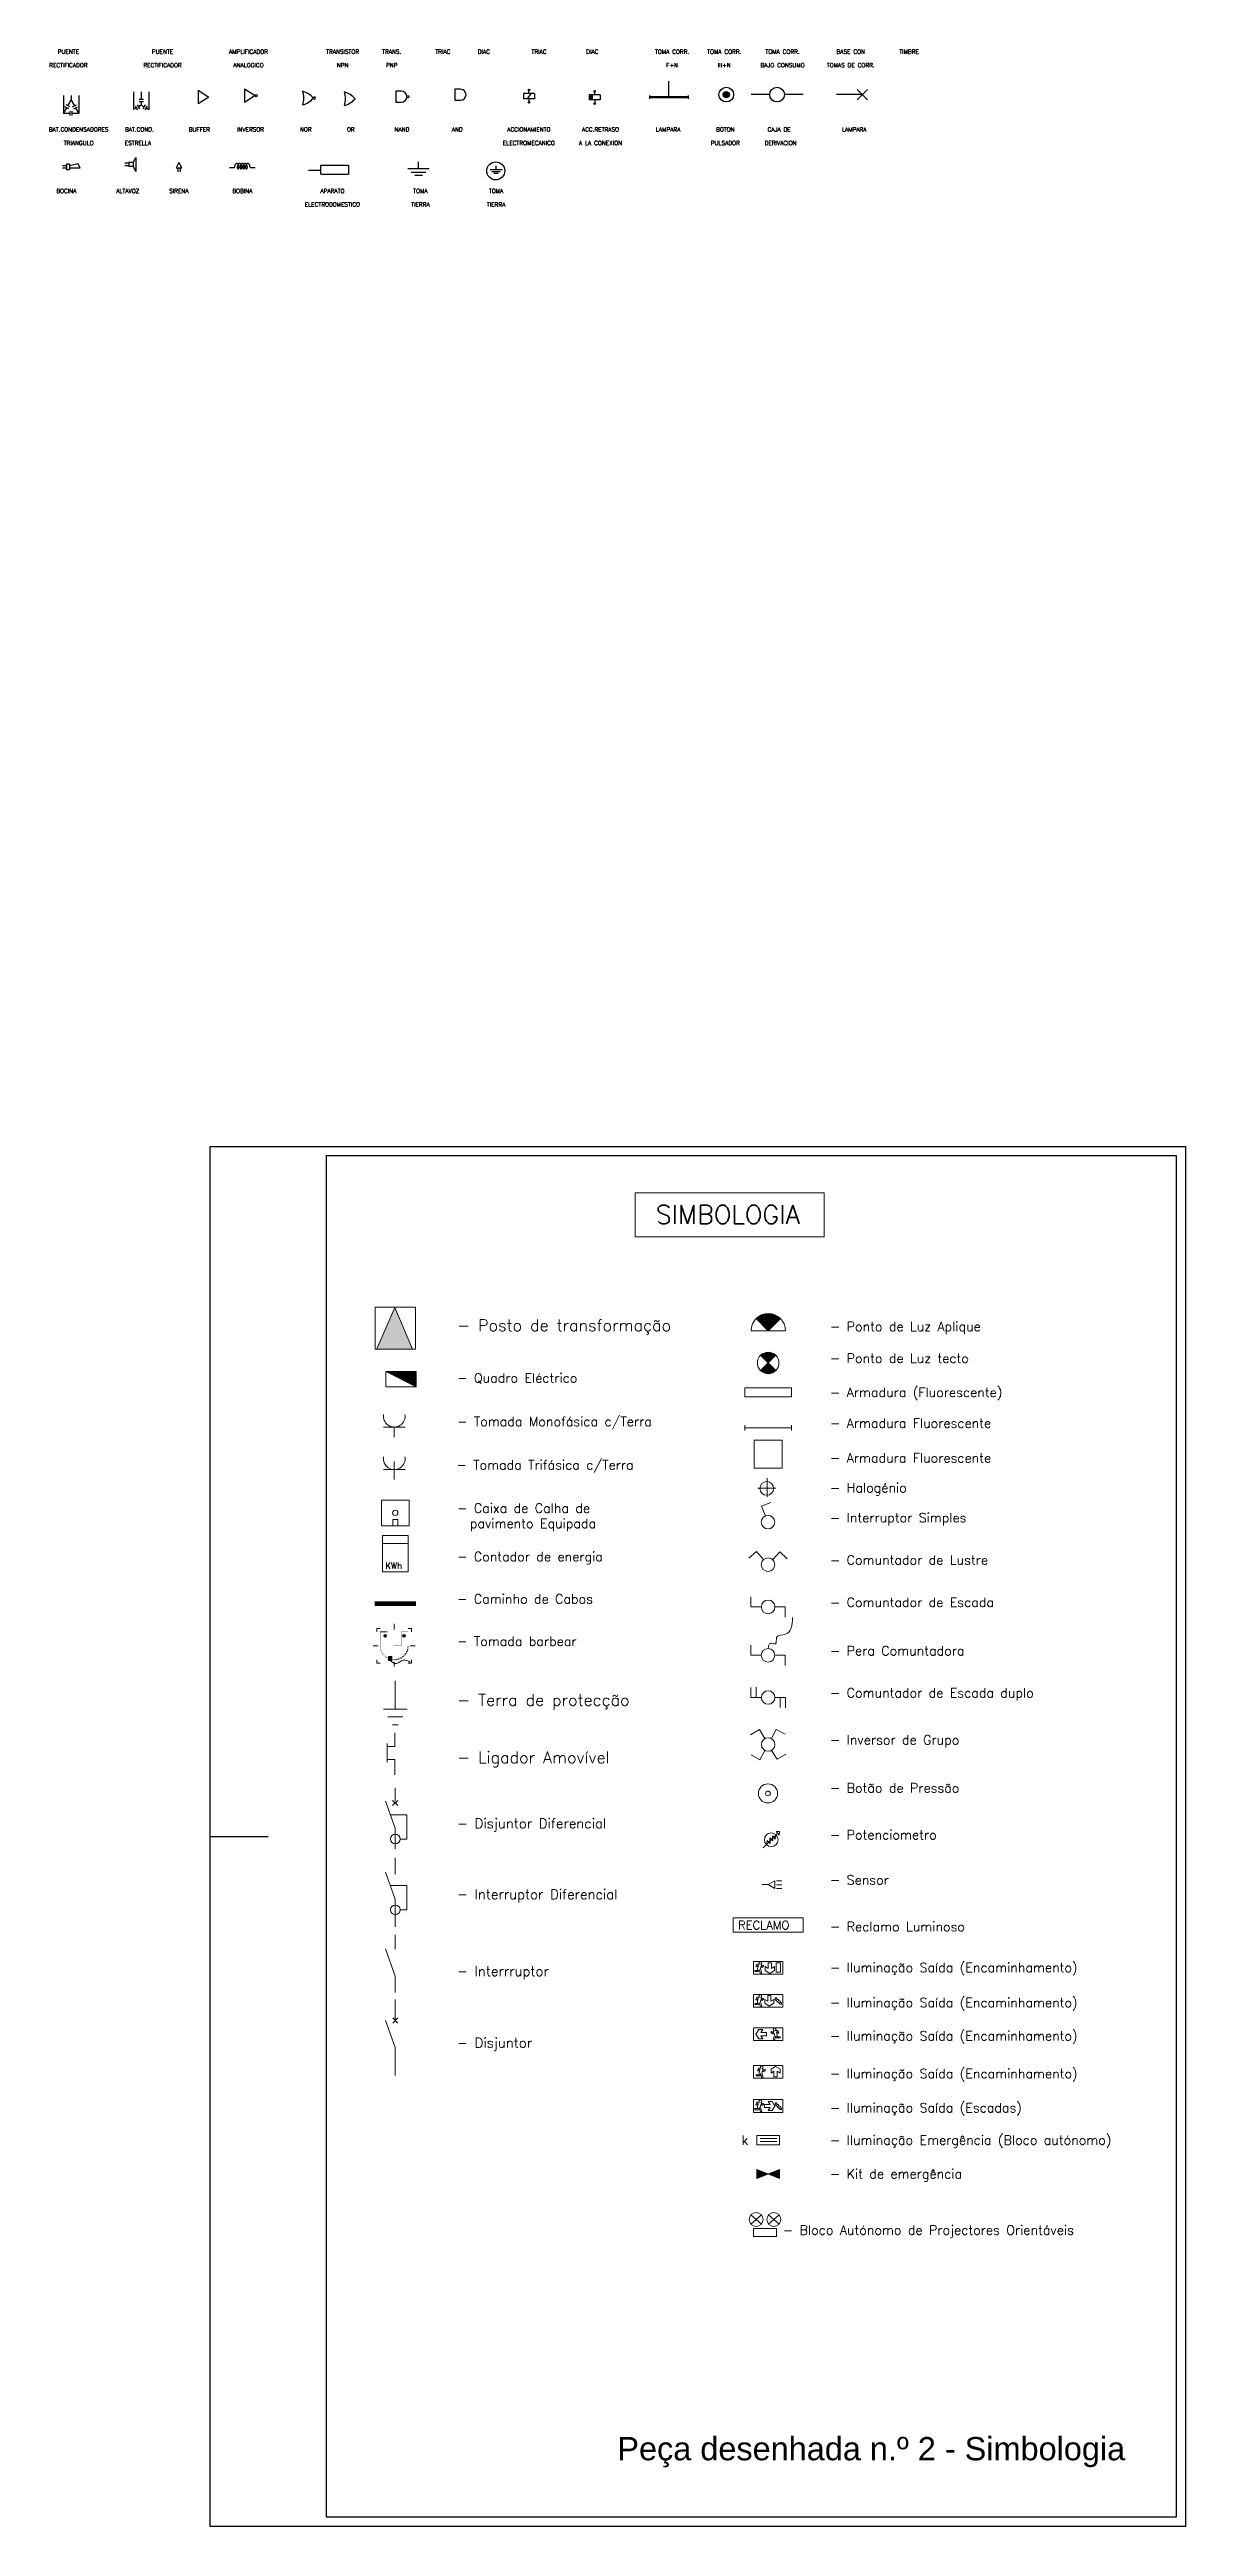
# Model space of a CAD drawing. Header units: millimetres. Extents: x 145 to 60311, y -8355 to 8851.
# Drawn here: x 298.3 to 322.7, y 350.5 to 403.8 of the extents above; entities that cross this region are included whole.
import ezdxf
from ezdxf.enums import TextEntityAlignment as Align

# ---------------------------------------------------------------- set-up
doc = ezdxf.new("R2010")
doc.units = ezdxf.units.MM
doc.linetypes.add('DASHDOT', pattern=[1, 0.5, -0.25, 0, -0.25])
doc.linetypes.add('HIDDEN', pattern=[0.375, 0.25, -0.125])
doc.layers.add('ILUMINA', color=4, linetype='Continuous', lineweight=0)
doc.layers.add('Infra-estruturas Eléctricas', color=4, linetype='Continuous')
doc.styles.add('ROMANS', font='romans', dxfattribs={"height": 1.2})

# ---------------------------------------------------------------- blocks, each defined once
blk = doc.blocks.new('*X206')
at = {"color": 0}
for p, q in [((254.96, 82), (257.22, 82)), ((254.98, 81.75), (257.19, 81.75)), ((254.99, 82.25), (257.18, 82.25)), ((255, 81.66), (255, 82.29)), ((255.06, 81.5), (257.11, 81.5)), ((255.09, 82.5), (257.09, 82.5)), ((255.22, 81.25), (256.95, 81.25)), ((255.25, 81.21), (255.25, 82.73)), ((255.26, 82.75), (256.91, 82.75)), ((255.5, 81.01), (255.5, 82.94)), ((255.51, 81), (256.66, 81)), ((255.61, 83), (256.56, 83)), ((255.75, 80.9), (255.75, 83.05)), ((256, 80.85), (256, 83.1)), ((256.25, 80.86), (256.25, 83.09)), ((256.5, 80.92), (256.5, 83.03)), ((256.75, 81.06), (256.75, 82.89)), ((257, 81.31), (257, 82.64))]:
    blk.add_line(p, q, dxfattribs=at)
blk = doc.blocks.new('RD')
for p, q in [((0, 0), (2.4, 0)), ((9.8, 0), (12.2, 0))]:
    blk.add_line(p, q)
for points in [[(4.5, 0, 0.023844), (4.5, 1.9, 0.032907), (4.2, 3.3, 0.070525), (3.8, 4.5, 0.271979), (3.5, 4.7, 0.271979), (3.1, 4.5, 0.070525), (2.7, 3.3, 0.032907), (2.5, 1.9, 0.023844), (2.4, 0, 0.023844)], [(5.9, 0, 0.023844), (5.8, 1.9, 0.032907), (5.5, 3.3, 0.070525), (5.1, 4.5, 0.271979), (4.8, 4.7, 0.271979), (4.5, 4.5, 0.070525), (4, 3.3, 0.032907), (3.8, 1.9, 0.023844), (3.7, 0, 0.023844)], [(3.7, 0, 0.026441), (3.7, -0.7, 0.03629), (3.8, -1.2, 0.075932), (4, -1.6, 0.259826), (4.1, -1.7, 0.259826), (4.2, -1.6, 0.075932), (4.4, -1.2, 0.03629), (4.5, -0.7, 0.026441), (4.5, 0, 0.026441)], [(7.2, 0, 0.023844), (7.1, 1.9, 0.032907), (6.9, 3.3, 0.070525), (6.4, 4.5, 0.271979), (6.1, 4.7, 0.271979), (5.8, 4.5, 0.070525), (5.3, 3.3, 0.032907), (5.1, 1.9, 0.023844), (5, 0, 0.023844)], [(5, 0, 0.026441), (5, -0.7, 0.03629), (5.1, -1.2, 0.075932), (5.3, -1.6, 0.259826), (5.4, -1.7, 0.259826), (5.6, -1.6, 0.075932), (5.7, -1.2, 0.03629), (5.8, -0.7, 0.026441), (5.9, 0, 0.026441)], [(8.5, 0, 0.023844), (8.4, 1.9, 0.032907), (8.2, 3.3, 0.070525), (7.7, 4.5, 0.271979), (7.4, 4.7, 0.271979), (7.1, 4.5, 0.070525), (6.6, 3.3, 0.032907), (6.4, 1.9, 0.023844), (6.3, 0, 0.023844)], [(6.3, 0, 0.026441), (6.4, -0.7, 0.03629), (6.4, -1.2, 0.075932), (6.6, -1.6, 0.259826), (6.8, -1.7, 0.259826), (6.9, -1.6, 0.075932), (7.1, -1.2, 0.03629), (7.1, -0.7, 0.026441), (7.2, 0, 0.026441)], [(9.8, 0, 0.023844), (9.7, 1.9, 0.032907), (9.5, 3.3, 0.070525), (9, 4.5, 0.271979), (8.7, 4.7, 0.271979), (8.4, 4.5, 0.070525), (8, 3.3, 0.032907), (7.7, 1.9, 0.023844), (7.6, 0, 0.023844)], [(7.6, 0, 0.026441), (7.7, -0.7, 0.03629), (7.8, -1.2, 0.075932), (7.9, -1.6, 0.259826), (8.1, -1.7, 0.259826), (8.2, -1.6, 0.075932), (8.4, -1.2, 0.03629), (8.5, -0.7, 0.026441), (8.5, 0, 0.026441)]]:
    blk.add_lwpolyline(points, format="xyb")
blk = doc.blocks.new('int_esc')
at = {"layer": 'ILUMINA'}
for p, q in [((-0.188, 0.001), (-0.188, 0.11)), ((-0.188, 0.001), (-0.075, 0.001)), ((0.184, 0.001), (0.071, 0.001)), ((0.184, 0.001), (0.184, -0.109))]:
    blk.add_line(p, q, dxfattribs=at)
blk.add_circle((-0.001, 0.001), 0.0729, dxfattribs=at)
blk = doc.blocks.new('em_es')
at = {"layer": 'ILUMINA'}
for p, q in [((0, 0), (0, 0.275)), ((0, 0.275), (0.631, 0.275)), ((0.631, 0), (0, 0)), ((0.087, 0.08), (0.027, 0.08)), ((0.027, 0.08), (0.027, 0.058)), ((0.027, 0.058), (0.11, 0.058)), ((0.074, 0.217), (0.053, 0.162)), ((0.053, 0.162), (0.072, 0.155)), ((0.072, 0.155), (0.086, 0.191)), ((0.13, 0.217), (0.074, 0.217)), ((0.086, 0.191), (0.104, 0.191)), ((0.104, 0.191), (0.087, 0.121)), ((0.087, 0.121), (0.087, 0.08)), ((0.11, 0.058), (0.12, 0.105)), ((0.12, 0.105), (0.151, 0.011)), ((0.147, 0.122), (0.16, 0.169)), ((0.178, 0.011), (0.147, 0.122)), ((0.151, 0.011), (0.178, 0.011)), ((0.186, 0.176), (0.155, 0.212)), ((0.16, 0.169), (0.18, 0.145)), ((0.18, 0.145), (0.225, 0.175)), ((0.211, 0.194), (0.186, 0.176)), ((0.225, 0.175), (0.211, 0.194)), ((0.234, 0.171), (0.356, 0.171)), ((0.234, 0.171), (0.234, 0.102)), ((0.234, 0.102), (0.356, 0.102)), ((0.356, 0.171), (0.316, 0.235)), ((0.316, 0.235), (0.399, 0.235)), ((0.356, 0.102), (0.316, 0.038)), ((0.316, 0.038), (0.399, 0.038)), ((0.399, 0.235), (0.46, 0.137)), ((0.399, 0.038), (0.46, 0.137)), ((0.502, 0.204), (0.467, 0.204)), ((0.467, 0.204), (0.467, 0.169)), ((0.467, 0.169), (0.571, 0.065)), ((0.502, 0.169), (0.502, 0.204)), ((0.536, 0.169), (0.502, 0.169)), ((0.536, 0.134), (0.536, 0.169)), ((0.571, 0.134), (0.536, 0.134)), ((0.571, 0.099), (0.571, 0.134)), ((0.606, 0.099), (0.571, 0.099)), ((0.571, 0.065), (0.606, 0.065)), ((0.606, 0.065), (0.606, 0.099)), ((0.631, 0.275), (0.631, 0))]:
    blk.add_line(p, q, dxfattribs=at)
blk.add_arc((0.149, 0.24), 0.0295, 283.1315, 231.7867, dxfattribs=at)
blk = doc.blocks.new('em_c')
at = {"layer": 'ILUMINA'}
for p, q in [((0, 0), (0, 0.275)), ((0, 0.275), (0.631, 0.275)), ((0.631, 0), (0, 0)), ((0.119, 0.077), (0.058, 0.077)), ((0.058, 0.077), (0.058, 0.055)), ((0.058, 0.055), (0.141, 0.055)), ((0.105, 0.214), (0.084, 0.159)), ((0.084, 0.159), (0.103, 0.152)), ((0.103, 0.152), (0.117, 0.188)), ((0.161, 0.214), (0.105, 0.214)), ((0.117, 0.188), (0.135, 0.188)), ((0.135, 0.188), (0.119, 0.118)), ((0.119, 0.118), (0.119, 0.077)), ((0.141, 0.055), (0.151, 0.102)), ((0.151, 0.102), (0.182, 0.008)), ((0.179, 0.119), (0.191, 0.166)), ((0.209, 0.008), (0.179, 0.119)), ((0.182, 0.008), (0.209, 0.008)), ((0.218, 0.173), (0.186, 0.209)), ((0.191, 0.166), (0.211, 0.142)), ((0.211, 0.142), (0.256, 0.172)), ((0.242, 0.191), (0.218, 0.173)), ((0.256, 0.172), (0.242, 0.191)), ((0.378, 0.193), (0.476, 0.254)), ((0.378, 0.111), (0.378, 0.193)), ((0.441, 0.151), (0.378, 0.111)), ((0.441, 0.028), (0.441, 0.151)), ((0.441, 0.028), (0.51, 0.028)), ((0.574, 0.193), (0.476, 0.254)), ((0.51, 0.028), (0.51, 0.151)), ((0.51, 0.151), (0.574, 0.111)), ((0.574, 0.111), (0.574, 0.193)), ((0.631, 0.275), (0.631, 0))]:
    blk.add_line(p, q, dxfattribs=at)
blk.add_arc((0.18, 0.237), 0.0295, 283.1315, 231.7867, dxfattribs=at)
blk = doc.blocks.new('em_e')
at = {"layer": 'ILUMINA'}
for p, q in [((0.631, 0.275), (0, 0.275)), ((0, 0.275), (0, 0)), ((0, 0), (0.631, 0)), ((0.115, 0.236), (0.054, 0.138)), ((0.115, 0.039), (0.054, 0.138)), ((0.198, 0.236), (0.115, 0.236)), ((0.198, 0.039), (0.115, 0.039)), ((0.158, 0.172), (0.198, 0.236)), ((0.28, 0.172), (0.158, 0.172)), ((0.28, 0.103), (0.158, 0.103)), ((0.158, 0.103), (0.198, 0.039)), ((0.28, 0.172), (0.28, 0.103)), ((0.375, 0.172), (0.39, 0.191)), ((0.42, 0.142), (0.375, 0.172)), ((0.39, 0.191), (0.414, 0.173)), ((0.414, 0.173), (0.445, 0.209)), ((0.44, 0.166), (0.42, 0.142)), ((0.422, 0.008), (0.453, 0.119)), ((0.45, 0.008), (0.422, 0.008)), ((0.453, 0.119), (0.44, 0.166)), ((0.48, 0.102), (0.45, 0.008)), ((0.47, 0.214), (0.527, 0.214)), ((0.491, 0.055), (0.48, 0.102)), ((0.573, 0.055), (0.491, 0.055)), ((0.514, 0.188), (0.496, 0.188)), ((0.496, 0.188), (0.513, 0.118)), ((0.513, 0.118), (0.513, 0.077)), ((0.513, 0.077), (0.573, 0.077)), ((0.529, 0.152), (0.514, 0.188)), ((0.527, 0.214), (0.548, 0.159)), ((0.548, 0.159), (0.529, 0.152)), ((0.573, 0.077), (0.573, 0.055)), ((0.631, 0), (0.631, 0.275))]:
    blk.add_line(p, q, dxfattribs=at)
blk.add_arc((0.452, 0.237), 0.0295, 308.2133, 256.8685, dxfattribs=at)
blk = doc.blocks.new('but_pre')
at = {"layer": 'ILUMINA'}
for radius in [0.103, 0.0257]:
    blk.add_circle((-0.006, 0), radius, dxfattribs=at)
blk = doc.blocks.new('ponto')
at = {"layer": 'ILUMINA'}
h = blk.add_hatch(color=256, dxfattribs=at)
edge = h.paths.add_edge_path()
edge.add_arc((0, 0), 0.04, 0, 360)
for p, q in [((-0.04, 0), (0.04, 0)), ((0, 0.04), (0, -0.04))]:
    blk.add_line(p, q, dxfattribs=at)
blk.add_circle((0, 0), 0.04, dxfattribs=at)
blk = doc.blocks.new('TOM_BAR')
at = {"layer": 'ILUMINA'}
h = blk.add_hatch(color=256, dxfattribs=at)
h.paths.add_polyline_path([(0.163, 0.074), (0.126, 0.074), (0.126, 0.051, 0.064398), (0.163, 0.039)])
h.paths.add_polyline_path([(0.126, 0.051), (0.126, 0.03), (0.163, 0.03), (0.163, 0.039, -0.064398)])
for p, q in [((0, 0.375), (0.038, 0.375)), ((0, 0.338), (0, 0.375)), ((0.038, 0.338), (0.112, 0.338)), ((0.187, 0.364), (0.187, 0.425)), ((0.338, 0.375), (0.375, 0.375)), ((0.375, 0.375), (0.375, 0.338)), ((0.016, 0.187), (-0.037, 0.187)), ((0, 0), (0, 0.038)), ((0.038, 0), (0, 0)), ((0.187, 0.014), (0.187, -0.034)), ((0.375, 0), (0.338, 0)), ((0.36, 0.187), (0.413, 0.187)), ((0.375, 0.038), (0.375, 0))]:
    blk.add_line(p, q, dxfattribs=at)
at = {"layer": 'ILUMINA', "const_width": 0.00375}
for points in [[(0.038, 0.187), (0.038, 0.338)], [(0.038, 0.338), (0.112, 0.338)], [(0.263, 0.338), (0.263, 0.187)], [(0.263, 0.338), (0.338, 0.338)], [(0.263, 0.187), (0.181, 0.187)], [(0.191, 0.029), (0.199, 0.049)], [(0.199, 0.049), (0.209, 0.028)], [(0.209, 0.028), (0.217, 0.049)], [(0.217, 0.049), (0.229, 0.033)], [(0.229, 0.033), (0.234, 0.054)], [(0.234, 0.054), (0.25, 0.042)], [(0.25, 0.042), (0.253, 0.062)], [(0.253, 0.062), (0.272, 0.052)], [(0.272, 0.052), (0.273, 0.075)], [(0.273, 0.075), (0.294, 0.069)], [(0.294, 0.069), (0.29, 0.091)], [(0.29, 0.091), (0.312, 0.086)], [(0.312, 0.086), (0.305, 0.109)], [(0.305, 0.109), (0.325, 0.106)], [(0.325, 0.106), (0.317, 0.129)], [(0.317, 0.129), (0.338, 0.127)], [(0.325, 0.147), (0.345, 0.151)], [(0.338, 0.127), (0.325, 0.147)], [(0.348, 0.176), (0.329, 0.187)], [(0.33, 0.168), (0.348, 0.176)], [(0.345, 0.151), (0.33, 0.168)]]:
    blk.add_lwpolyline(points, dxfattribs=at)
blk.add_lwpolyline([(0.038, 0.187, 1), (0.338, 0.187, 1)], format="xyb", dxfattribs=at)
at = {"layer": 'ILUMINA'}
blk.add_lwpolyline([(0.126, 0.074), (0.163, 0.074), (0.163, 0.03), (0.126, 0.03)], close=True, dxfattribs=at)
blk.add_spline([(0.142, 0.033), (0.214, -0.004), (0.286, 0.033), (0.36, 0.012)], degree=3, dxfattribs=at)
at = {"layer": 'ILUMINA', "xscale": 0.375, "yscale": 0.375, "zscale": 0.375}
for p in [(0.092, 0.294), (0.294, 0.294)]:
    blk.add_blockref('ponto', p, dxfattribs=at)
blk = doc.blocks.new('A$C753F7A27')
at = {"layer": 'ILUMINA', "rotation": 0.002860056872730712}
blk.add_blockref('TOM_BAR', (0.038, 0.034), dxfattribs=at)
blk = doc.blocks.new('int_sim')
at = {"layer": 'ILUMINA'}
for q in [(0.071, 0.001), (0.184, -0.109)]:
    blk.add_line((0.184, 0.001), q, dxfattribs=at)
blk.add_circle((-0.001, 0.001), 0.0729, dxfattribs=at)
blk = doc.blocks.new('int_dup')
at = {"layer": 'ILUMINA'}
for p, q in [((-0.126, 0.14), (-0.208, 0.068)), ((-0.126, 0.14), (-0.051, 0.056)), ((0.123, 0.14), (0.048, 0.056)), ((0.123, 0.14), (0.205, 0.068))]:
    blk.add_line(p, q, dxfattribs=at)
blk.add_circle((-0.001, 0.001), 0.0729, dxfattribs=at)
blk = doc.blocks.new('L')
at = {"layer": 'ILUMINA'}
h = blk.add_hatch(color=256, dxfattribs=at)
h.paths.add_polyline_path([(-0.001, 0), (0.082, 0.082, 0.413432), (-0.083, 0.082)])
h.paths.add_polyline_path([(0.083, -0.083), (-0.001, 0), (-0.083, -0.082, 0.418043)])
for p, q in [((-0.083, 0.082), (0.083, -0.083)), ((-0.083, -0.082), (0.082, 0.082))]:
    blk.add_line(p, q, dxfattribs=at)
blk.add_circle((0, -0.001), 0.116, dxfattribs=at)
blk = doc.blocks.new('lam_pli')
at = {"layer": 'ILUMINA'}
blk.add_hatch(color=256, dxfattribs=at).paths.add_polyline_path([(0.131, 0.131, 0.414214), (-0.131, 0.131), (0, 0)])
for p, q in [((-0.131, 0.131), (0, 0)), ((0.131, 0.131), (0, 0)), ((-0.185, 0), (0.185, 0))]:
    blk.add_line(p, q, dxfattribs=at)
blk.add_arc((0, 0), 0.185, 0, 180, dxfattribs=at)
blk = doc.blocks.new('fkjh')
at = {"layer": 'ILUMINA'}
for p, q in [((280.312, -9.679), (280.944, -9.679)), ((280.312, -9.954), (280.312, -9.679)), ((280.944, -9.954), (280.312, -9.954)), ((280.944, -9.679), (280.944, -9.954))]:
    blk.add_line(p, q, dxfattribs=at)
blk.add_lwpolyline([(280.398, -9.764), (280.416, -9.764), (280.4, -9.833), (280.4, -9.874), (280.34, -9.874), (280.34, -9.896), (280.422, -9.896), (280.432, -9.85), (280.463, -9.944), (280.49, -9.944), (280.46, -9.832), (280.472, -9.786), (280.492, -9.81), (280.538, -9.779), (280.523, -9.76), (280.499, -9.778), (280.467, -9.743, 4.388685), (280.442, -9.737), (280.386, -9.737), (280.365, -9.792), (280.384, -9.799)], format="xyb", close=True, dxfattribs=at)
for points in [[(280.618, -9.703), (280.687, -9.703), (280.687, -9.825), (280.751, -9.786), (280.751, -9.868), (280.653, -9.929), (280.555, -9.868), (280.555, -9.786), (280.618, -9.825)], [(280.848, -9.82), (280.848, -9.785), (280.814, -9.785), (280.814, -9.751), (280.779, -9.751), (280.779, -9.785), (280.883, -9.89), (280.918, -9.89), (280.918, -9.855), (280.883, -9.855), (280.883, -9.82)]]:
    blk.add_lwpolyline(points, close=True, dxfattribs=at)
blk = doc.blocks.new('bapo')
at = {"layer": 'ILUMINA', "color": 4}
for p, q in [((-0.021, 0.293), (0.205, 0.491)), ((0.205, 0.293), (-0.021, 0.491)), ((0.361, 0.293), (0.587, 0.491)), ((0.587, 0.293), (0.361, 0.491))]:
    blk.add_line(p, q, dxfattribs=at)
blk.add_lwpolyline([(0.033, 0.194), (0.53, 0.194), (0.53, 0.026), (0.033, 0.026)], close=True, dxfattribs=at)
for centre in [(0.092, 0.392), (0.474, 0.392)]:
    blk.add_circle(centre, 0.15, dxfattribs=at)
blk = doc.blocks.new('sensor')
at = {"layer": 'ILUMINA'}
for p, q in [((12949.831, 480.684), (12949.696, 480.684)), ((12950.013, 480.762), (12950.126, 480.763)), ((12950.013, 480.68), (12950.127, 480.681)), ((12950.014, 480.597), (12950.128, 480.598))]:
    blk.add_line(p, q, dxfattribs=at)
blk.add_lwpolyline([(12949.831, 480.684), (12949.975, 480.602), (12949.974, 480.767)], close=True, dxfattribs=at)
blk = doc.blocks.new('ttrifasica')
at = {"layer": 'ILUMINA'}
for p, q in [((12941.548, 489.615), (12942.017, 489.615)), ((12941.782, 489.79), (12941.782, 489.399))]:
    blk.add_line(p, q, dxfattribs=at)
blk.add_arc((12941.782, 489.85), 0.234, 170.1341, 9.8659, dxfattribs=at)
blk = doc.blocks.new('emergs')
at = {"layer": 'ILUMINA'}
for p, q in [((12949.516, 478.756), (12949.516, 479.031)), ((12949.516, 479.031), (12950.147, 479.031)), ((12950.147, 478.756), (12949.516, 478.756)), ((12949.543, 478.836), (12949.543, 478.814)), ((12949.603, 478.836), (12949.543, 478.836)), ((12949.543, 478.814), (12949.625, 478.814)), ((12949.589, 478.973), (12949.568, 478.918)), ((12949.568, 478.918), (12949.587, 478.911)), ((12949.587, 478.911), (12949.602, 478.946)), ((12949.646, 478.973), (12949.589, 478.973)), ((12949.602, 478.946), (12949.62, 478.946)), ((12949.62, 478.946), (12949.603, 478.877)), ((12949.603, 478.877), (12949.603, 478.836)), ((12949.625, 478.814), (12949.636, 478.86)), ((12949.636, 478.86), (12949.666, 478.766)), ((12949.663, 478.878), (12949.676, 478.924)), ((12949.694, 478.766), (12949.663, 478.878)), ((12949.666, 478.766), (12949.694, 478.766)), ((12949.702, 478.932), (12949.671, 478.967)), ((12949.676, 478.924), (12949.696, 478.9)), ((12949.696, 478.9), (12949.741, 478.931)), ((12949.726, 478.95), (12949.702, 478.932)), ((12949.741, 478.931), (12949.726, 478.95)), ((12950.147, 479.031), (12950.147, 478.756))]:
    blk.add_line(p, q, dxfattribs=at)
for points in [[(12949.769, 478.835), (12949.769, 478.918), (12949.833, 478.878), (12949.833, 479), (12949.902, 479), (12949.902, 478.878), (12949.966, 478.918), (12949.966, 478.835), (12949.867, 478.774)], [(12950.001, 478.997), (12950.1, 478.997), (12950.1, 478.797), (12950.001, 478.797)]]:
    blk.add_lwpolyline(points, close=True, dxfattribs=at)
blk.add_arc((12949.664, 478.996), 0.0295, 283.1315, 231.7867, dxfattribs=at)
blk = doc.blocks.new('quadro')
at = {"layer": 'ILUMINA'}
blk.add_hatch(color=256, dxfattribs=at).paths.add_polyline_path([(-0.25, 0.125), (-0.25, -0.125), (0.25, -0.125)])
for p, q in [((0.25, 0.125), (-0.25, 0.125)), ((-0.25, 0.125), (-0.25, -0.125)), ((-0.25, 0.125), (0.25, -0.125)), ((0.25, -0.125), (0.25, 0.125)), ((-0.25, -0.125), (0.25, -0.125))]:
    blk.add_line(p, q, dxfattribs=at)

msp = doc.modelspace()

# ---------------------------------------------------------------- hatches: boundary and pattern name
at = {"layer": 'ILUMINA', "linetype": 'HIDDEN', "ltscale": 5}
msp.add_hatch(color=256, dxfattribs=at).paths.add_polyline_path([(306.099, 375.839), (305.719, 376.733), (305.334, 375.841)])
at = {"layer": 'ILUMINA'}
h = msp.add_hatch(color=256, dxfattribs=at)
h.paths.add_polyline_path([(313.518, 358.186), (313.518, 357.991), (313.759, 358.089)])
h.paths.add_polyline_path([(313.759, 358.089), (314, 357.991), (314, 358.186)])

# ---------------------------------------------------------------- linework, layer by layer
for p, q in [((311.623, 402.794), (311.623, 403.128)), ((298.59, 402.815), (298.59, 402.431)), ((298.755, 402.815), (298.755, 402.717)), ((298.92, 402.815), (298.92, 402.431)), ((300.097, 402.897), (300.097, 402.513)), ((300.159, 402.548), (300.097, 402.513)), ((300.262, 402.608), (300.201, 402.573)), ((300.262, 402.897), (300.262, 402.799)), ((300.262, 402.799), (300.262, 402.728)), ((300.262, 402.679), (300.262, 402.608)), ((300.262, 402.608), (300.324, 402.573)), ((300.366, 402.548), (300.427, 402.513)), ((300.427, 402.897), (300.427, 402.513)), ((308.61, 402.857), (308.61, 402.919)), ((308.61, 402.748), (308.61, 402.686)), ((310.025, 402.829), (310.025, 402.891)), ((310.025, 402.72), (310.025, 402.658)), ((313.793, 402.836), (313.39, 402.836)), ((314.512, 402.836), (314.109, 402.836)), ((315.788, 402.836), (315.227, 402.836)), ((306.233, 401.242), (306.233, 401.386)), ((298.653, 401.305), (298.565, 401.305)), ((298.653, 401.251), (298.565, 401.251)), ((299.998, 401.357), (299.91, 401.357)), ((299.998, 401.303), (299.91, 401.303)), ((301.047, 401.258), (301.047, 401.171)), ((301.101, 401.258), (301.101, 401.171)), ((303.864, 401.212), (304.126, 401.212)), ((306.005, 401.242), (306.461, 401.242))]:
    msp.add_line(p, q)
at = {"color": 5}
for p, q in [((298.701, 402.529), (298.619, 402.576)), ((298.726, 402.571), (298.643, 402.618)), ((298.731, 402.383), (298.731, 402.478)), ((298.779, 402.383), (298.779, 402.478)), ((298.784, 402.571), (298.866, 402.618)), ((298.808, 402.529), (298.891, 402.576)), ((300.135, 402.589), (300.182, 402.507)), ((300.177, 402.614), (300.224, 402.532)), ((300.309, 402.728), (300.215, 402.728)), ((300.309, 402.679), (300.215, 402.679)), ((300.347, 402.614), (300.3, 402.532)), ((300.389, 402.589), (300.342, 402.507)), ((301.487, 402.93), (301.487, 402.636)), ((301.487, 402.93), (301.715, 402.783)), ((301.715, 402.783), (301.487, 402.636)), ((302.488, 402.96), (302.716, 402.813)), ((302.488, 402.96), (302.488, 402.666)), ((302.716, 402.813), (302.488, 402.666)), ((305.741, 402.909), (305.741, 402.674)), ((305.741, 402.674), (305.863, 402.674)), ((307.016, 402.95), (307.016, 402.715)), ((307.016, 402.715), (307.137, 402.715)), ((308.727, 402.857), (308.493, 402.857)), ((308.493, 402.857), (308.493, 402.748)), ((308.727, 402.748), (308.493, 402.748)), ((308.652, 402.857), (308.572, 402.747)), ((308.727, 402.857), (308.727, 402.748)), ((309.908, 402.829), (309.908, 402.72)), ((310.142, 402.829), (309.908, 402.829)), ((310.142, 402.72), (309.908, 402.72)), ((309.967, 402.829), (309.967, 402.72)), ((309.987, 402.72), (309.987, 402.719)), ((310.142, 402.829), (310.142, 402.72)), ((300.087, 401.375), (300.146, 401.482)), ((300.146, 401.482), (300.146, 401.179)), ((301.074, 401.377), (301.014, 401.258)), ((301.133, 401.258), (301.074, 401.377)), ((298.718, 401.338), (298.653, 401.338)), ((298.653, 401.338), (298.653, 401.218)), ((298.718, 401.218), (298.653, 401.218)), ((298.902, 401.345), (298.718, 401.305)), ((298.718, 401.338), (298.718, 401.218)), ((298.946, 401.251), (298.718, 401.251)), ((298.946, 401.251), (298.902, 401.345)), ((299.998, 401.375), (299.998, 401.285)), ((300.087, 401.375), (299.998, 401.375)), ((300.087, 401.285), (299.998, 401.285)), ((300.087, 401.375), (300.087, 401.285)), ((300.087, 401.285), (300.146, 401.179)), ((301.014, 401.258), (301.133, 401.258)), ((301.743, 350.502), (301.743, 380.202)), ((301.743, 380.202), (322.743, 380.202)), ((322.743, 380.202), (322.743, 350.502)), ((304.243, 380.002), (304.243, 350.702)), ((304.243, 380.002), (322.543, 380.002)), ((322.543, 380.002), (322.543, 350.702)), ((301.743, 365.352), (302.993, 365.352)), ((322.743, 350.502), (301.743, 350.502)), ((322.543, 350.702), (304.243, 350.702))]:
    msp.add_line(p, q, dxfattribs=at)
at = {"color": 1}
for p, q in [((309.967, 402.829), (309.908, 402.72)), ((309.908, 402.829), (309.967, 402.72)), ((311.21, 402.746), (311.21, 402.818)), ((311.21, 402.794), (312.036, 402.794)), ((311.21, 402.77), (312.036, 402.77)), ((311.234, 402.77), (311.234, 402.794)), ((312.012, 402.794), (312.012, 402.77)), ((312.036, 402.818), (312.036, 402.746)), ((315.899, 402.725), (315.676, 402.948)), ((315.676, 402.725), (315.899, 402.948)), ((304.126, 401.314), (304.726, 401.314)), ((304.126, 401.122), (304.126, 401.314)), ((304.126, 401.122), (304.726, 401.122)), ((304.726, 401.314), (304.726, 401.122)), ((306.077, 401.17), (306.389, 401.17)), ((306.317, 401.098), (306.149, 401.098)), ((307.771, 401.223), (308.032, 401.223)), ((307.812, 401.182), (307.991, 401.182)), ((307.949, 401.141), (307.853, 401.141)), ((307.901, 401.223), (307.901, 401.306))]:
    msp.add_line(p, q, dxfattribs=at)
for points in [[(298.731, 402.431), (298.59, 402.431), (298.66, 402.553)], [(298.684, 402.595), (298.755, 402.717), (298.825, 402.595)], [(298.849, 402.553), (298.92, 402.431)], [(298.92, 402.431), (298.779, 402.431)]]:
    msp.add_lwpolyline(points)
at = {"color": 5}
for points in [[(305.863, 402.909), (305.741, 402.909)], [(307.137, 402.95), (307.016, 402.95)]]:
    msp.add_lwpolyline(points, dxfattribs=at)
at = {"color": 1}
for centre, radius in [((312.858, 402.836), 0.158), ((313.951, 402.836), 0.158), ((308.61, 402.935), 0.0165), ((308.61, 402.67), 0.0165), ((310.025, 402.907), 0.0165), ((310.025, 402.642), 0.0165), ((312.858, 402.836), 0.0678)]:
    msp.add_circle(centre, radius, dxfattribs=at)
at = {"color": 5}
for centre in [(302.738, 402.813), (306.003, 402.792)]:
    msp.add_circle(centre, 0.0225, dxfattribs=at)
msp.add_circle((307.894, 401.195), 0.194)
for centre, radius, start, end in [((303.618, 402.467), 0.457, 39.943, 74.4374), ((303.257, 402.752), 0.508, 1.0604, 17.9463), ((303.257, 402.77), 0.508, 342.0537, 358.9396), ((303.618, 403.055), 0.457, 285.5626, 320.057), ((303.991, 402.761), 0.0225, 0, 180), ((303.991, 402.761), 0.0225, 180, 0), ((304.155, 402.737), 0.508, 1.0604, 17.9463), ((304.515, 402.452), 0.457, 39.943, 74.4374), ((304.515, 403.04), 0.457, 285.5626, 320.057), ((304.155, 402.756), 0.508, 342.0537, 358.9396), ((305.863, 402.792), 0.118, 270, 90), ((307.137, 402.833), 0.118, 270, 90)]:
    msp.add_arc(centre, radius, start, end, dxfattribs=at)
at = {"layer": 'ILUMINA', "linetype": 'HIDDEN', "ltscale": 5}
for p, q in [((305.719, 376.733), (305.334, 375.841)), ((306.099, 375.839), (305.719, 376.733))]:
    msp.add_line(p, q, dxfattribs=at)
at = {"layer": 'ILUMINA'}
for p, q in [((313.259, 374.808), (313.259, 375.008)), ((313.259, 375.008), (314.259, 375.008)), ((314.259, 374.808), (313.259, 374.808)), ((314.259, 375.008), (314.259, 374.808)), ((313.259, 374.201), (313.259, 374.088)), ((314.259, 374.201), (314.259, 374.088)), ((305.476, 374.16), (305.945, 374.16)), ((305.71, 374.16), (305.71, 373.943)), ((314.259, 374.144), (313.259, 374.144)), ((313.459, 373.276), (313.459, 373.876)), ((313.459, 373.876), (314.059, 373.876)), ((314.059, 373.876), (314.059, 373.276)), ((314.059, 373.276), (313.459, 373.276)), ((313.534, 372.848), (313.922, 372.848)), ((313.737, 373.06), (313.737, 372.662)), ((305.732, 368.697), (305.732, 368.088)), ((313.499, 368.341), (313.499, 368.561)), ((314.018, 368.341), (314.018, 368.125)), ((305.99, 368.088), (305.475, 368.088)), ((305.891, 367.922), (305.574, 367.922)), ((305.557, 367.351), (305.557, 366.951)), ((305.72, 367.285), (305.56, 367.285)), ((305.793, 367.756), (305.672, 367.756)), ((305.72, 367.584), (305.72, 367.285)), ((313.569, 367.649), (313.381, 367.537)), ((313.569, 367.649), (313.684, 367.456)), ((305.72, 367.005), (305.56, 367.005)), ((305.72, 367.005), (305.72, 366.68)), ((313.95, 367.011), (313.834, 367.204)), ((313.95, 367.011), (314.138, 367.123)), ((305.732, 366.109), (305.732, 366.397)), ((305.732, 365.527), (305.521, 366.108)), ((305.627, 365.817), (305.98, 365.817)), ((305.675, 366.127), (305.786, 366.016)), ((305.786, 366.127), (305.675, 366.016)), ((305.98, 365.817), (305.98, 365.295)), ((305.732, 365.086), (305.732, 365.527)), ((305.837, 365.295), (305.98, 365.295)), ((313.965, 365.419), (313.652, 365.106)), ((313.722, 365.176), (313.738, 365.261)), ((313.738, 365.261), (313.804, 365.198)), ((313.804, 365.198), (313.794, 365.319)), ((313.794, 365.319), (313.857, 365.259)), ((313.857, 365.259), (313.851, 365.366)), ((313.851, 365.366), (313.907, 365.292)), ((313.907, 365.292), (313.93, 365.384)), ((314, 365.454), (313.931, 365.455)), ((313.931, 365.455), (313.999, 365.382)), ((314, 365.454), (313.999, 365.382)), ((305.732, 364.542), (305.732, 364.89)), ((305.732, 364.002), (305.521, 364.583)), ((305.627, 364.293), (305.98, 364.293)), ((305.98, 364.293), (305.98, 363.771)), ((305.732, 363.409), (305.732, 364.002)), ((305.837, 363.771), (305.98, 363.771)), ((305.732, 362.926), (305.732, 363.236)), ((305.732, 362.347), (305.524, 362.931)), ((305.732, 361.996), (305.732, 362.347)), ((305.788, 361.445), (305.677, 361.334)), ((305.677, 361.445), (305.788, 361.334)), ((305.732, 361.389), (305.732, 361.839)), ((305.732, 360.807), (305.524, 361.391)), ((305.732, 360.206), (305.732, 360.807)), ((313.59, 358.85), (313.943, 358.85)), ((313.59, 358.789), (313.943, 358.789)), ((313.518, 358.186), (314, 357.991)), ((313.518, 357.991), (314, 358.186))]:
    msp.add_line(p, q, dxfattribs=at)
at = {"layer": 'ILUMINA', "linetype": 'Continuous'}
for p, q in [((306.006, 371.828), (305.459, 371.828)), ((305.459, 371.828), (305.459, 371.045)), ((305.459, 371.655), (306.006, 371.655)), ((306.006, 371.045), (306.006, 371.828)), ((305.459, 371.045), (306.006, 371.045))]:
    msp.add_line(p, q, dxfattribs=at)
at = {"layer": 'ILUMINA'}
for points in [[(310.898, 379.205), (314.968, 379.205), (314.968, 378.255), (310.898, 378.255)], [(305.433, 372.591), (306.032, 372.591), (306.032, 372.038), (305.433, 372.038)], [(305.681, 372.038), (305.784, 372.038), (305.784, 372.171), (305.681, 372.171)], [(313.005, 363.288), (313.005, 363.6), (314.513, 363.6), (314.513, 363.288)], [(313.518, 358.912), (314, 358.912), (314, 358.717), (313.518, 358.717)]]:
    msp.add_lwpolyline(points, close=True, dxfattribs=at)
at = {"layer": 'ILUMINA', "linetype": 'HIDDEN', "ltscale": 5}
msp.add_lwpolyline([(305.296, 376.74), (306.169, 376.74), (306.169, 375.837), (305.296, 375.837)], close=True, dxfattribs=at)
at = {"layer": 'ILUMINA', "const_width": 0.1}
msp.add_lwpolyline([(305.29, 370.363), (306.175, 370.363)], dxfattribs=at)
at = {"layer": 'ILUMINA'}
for points in [[(313.518, 357.991), (313.518, 358.186)], [(314, 358.186), (314, 357.991)]]:
    msp.add_lwpolyline(points, dxfattribs=at)
at = {"layer": 'ILUMINA', "ltscale": 0.5}
msp.add_circle((313.728, 372.841), 0.148, dxfattribs=at)
at = {"layer": 'ILUMINA'}
for centre, radius in [((305.732, 372.315), 0.0569), ((305.732, 365.295), 0.104), ((313.826, 365.28), 0.147), ((305.732, 363.771), 0.104)]:
    msp.add_circle(centre, radius, dxfattribs=at)
msp.add_arc((305.71, 374.394), 0.234, 170.1341, 9.8659, dxfattribs=at)
msp.add_spline([(313.759, 369.396), (313.814, 369.509), (313.918, 369.495), (313.941, 369.631), (314.135, 369.703), (314.284, 370.06)], degree=3, dxfattribs=at)

# ---------------------------------------------------------------- block references
for name, p, xscale, yscale, zscale in [('*X206', (297.493, 397.918), 0.06000000000000001, 0.06000000000000001, 0.06000000000000001), ('RD', (302.164, 401.27), 0.04500000000000001, 0.018, 0.04500000000000001)]:
    msp.add_blockref(name, p, dxfattribs=dict(xscale=xscale, yscale=yscale, zscale=zscale))
at = {"layer": 'ILUMINA', "xscale": 2, "yscale": 2, "zscale": 2}
for name, p in [('lam_pli', (313.762, 376.235)), ('L', (313.76, 375.543)), ('int_esc', (313.76, 370.289)), ('A$C753F7A27', (305.255, 369.011)), ('int_esc', (313.759, 369.248)), ('int_esc', (313.762, 368.339)), ('but_pre', (313.767, 366.277))]:
    msp.add_blockref(name, p, dxfattribs=at)
at = {"layer": 'ILUMINA'}
for name, p in [('ttrifasica', (-12636.072, -116.369)), ('sensor', (-12636.072, -116.369)), ('em_e', (313.443, 360.96)), ('em_c', (313.443, 360.147)), ('em_es', (313.443, 359.413))]:
    msp.add_blockref(name, p, dxfattribs=at)
for name, p, xscale, yscale, zscale, rotation in [('int_sim', (313.757, 372.117), 1.999999999997391, 1.999999999997391, 1.999999999997391, 112.3674743263009), ('int_dup', (313.759, 371.199), 1.999999999985819, 1.999999999985819, 1.999999999985819, 359.09220021939), ('int_esc', (313.762, 367.331), 1.999999999999585, 1.999999999999585, 1.999999999999585, 61.69141769653208)]:
    msp.add_blockref(name, p, dxfattribs=dict(at, xscale=xscale, yscale=yscale, zscale=zscale, rotation=rotation))
at = {"layer": 'ILUMINA', "color": 3}
msp.add_blockref('emergs', (-12636.072, -116.369), dxfattribs=at)
at = {"layer": 'ILUMINA', "linetype": 'Continuous', "lineweight": 0}
msp.add_blockref('fkjh', (33.131, 371.63), dxfattribs=at)
at = {"layer": 'ILUMINA', "color": 2}
msp.add_blockref('bapo', (313.408, 356.717), dxfattribs=at)
at = {"layer": 'Infra-estruturas Eléctricas', "xscale": 1.300000000000182, "yscale": 1.300000000000182, "zscale": 1.300000000000182, "rotation": 180}
msp.add_blockref('quadro', (305.854, 375.191), dxfattribs=at)

# ---------------------------------------------------------------- texts
at = {"style": 'ROMANS'}
for s, p in [('RECTIFICADOR', (298.694, 403.424)), ('PUENTE', (298.694, 403.715)), ('RECTIFICADOR', (300.721, 403.424)), ('PUENTE', (300.721, 403.715)), ('AMPLIFICADOR', (302.571, 403.715)), ('ANALOGICO', (302.571, 403.424)), ('TRANSISTOR', (304.598, 403.715)), ('NPN', (304.598, 403.424)), ('TRANS.', (305.655, 403.715)), ('PNP', (305.655, 403.424)), ('TRIAC', (306.757, 403.715)), ('DIAC', (307.638, 403.715)), ('TRIAC', (308.827, 403.715)), ('DIAC', (309.973, 403.715)), ('TOMA CORR.', (311.691, 403.715)), ('F+N', (311.691, 403.424)), ('TOMA CORR.', (312.814, 403.715)), ('III+N', (312.814, 403.424)), ('BAJO CONSUMO', (314.069, 403.424)), ('TOMA CORR.', (314.069, 403.715)), ('TOMAS DE CORR.', (315.537, 403.424)), ('BASE CON', (315.537, 403.715)), ('TIMBRE', (316.793, 403.715)), ('BAT.CONDENSADORES', (298.915, 402.04)), (' BAT.COND.', (300.192, 402.04)), ('BUFFER', (301.514, 402.04)), ('INVERSOR', (302.615, 402.04)), ('NOR', (303.805, 402.04)), ('OR', (304.774, 402.04)), ('NAND', (305.875, 402.04)), ('AND', (307.065, 402.04)), ('ACCIONAMIENTO', (308.607, 402.04)), ('ACC.RETRASO', (310.149, 402.04)), ('LAMPARA', (311.603, 402.04)), ('BOTON', (312.836, 402.04)), ('CAJA DE ', (314.026, 402.04)), ('LAMPARA', (315.612, 402.04)), ('TRIANGULO', (298.915, 401.749)), ('ESTRELLA', (300.192, 401.749)), ('ELECTROMECANICO', (308.607, 401.749)), ('A LA CONEXION', (310.149, 401.749)), ('PULSADOR', (312.836, 401.749)), ('DERIVACION', (314.026, 401.749)), ('BOCINA', (298.65, 400.718)), ('ALTAVOZ', (299.972, 400.718)), ('SIRENA', (301.073, 400.718)), ('BOBINA', (302.439, 400.718)), ('ELECTRODOMESTICO', (304.378, 400.426)), ('APARATO', (304.378, 400.718)), ('TIERRA', (306.272, 400.426)), ('TOMA', (306.272, 400.718)), ('TIERRA', (307.902, 400.426)), ('TOMA', (307.902, 400.718))]:
    msp.add_text(s, height=0.09, dxfattribs=at).set_placement(p, align=Align.CENTER)
at = {"insert": (321.445, 352.099), "char_height": 0.5, "attachment_point": 6}
msp.add_mtext_dynamic_manual_height_columns('{\\fArial|b0|i0|c0|p34;Peça desenhada n.º 2 - Simbologia}', width=13.1659, gutter_width=12.5, heights=[0], dxfattribs=at)
at = {"layer": 'ILUMINA', "color": 1, "style": 'ROMANS'}
for s, height, p in [('SIMBOLOGIA', 0.4, (311.339, 378.534)), ('- Ponto de Luz Aplique', 0.2, (315.089, 376.225)), ('- Quadro Eléctrico', 0.2, (307.063, 375.117)), ('- Ponto de Luz tecto', 0.2, (315.089, 375.542)), ('- Armadura (Fluorescente)', 0.2, (315.089, 374.808)), ('- Tomada Monofásica c/Terra', 0.2, (307.063, 374.18)), ('- Armadura Fluorescente', 0.2, (315.089, 374.144)), ('- Tomada Trifásica c/Terra', 0.2, (307.048, 373.247)), ('- Armadura Fluorescente', 0.2, (315.089, 373.396)), ('- Halogénio', 0.2, (315.089, 372.756)), ('- Caixa de Calha de ', 0.2, (307.063, 372.315)), ('  pavimento Equipada', 0.2, (307.063, 371.987)), ('- Interruptor Simples', 0.2, (315.089, 372.111)), ('- Contador de energia', 0.2, (307.063, 371.274)), ('- Comuntador de Lustre', 0.2, (315.089, 371.2)), ('- Caminho de Cabos', 0.2, (307.063, 370.363)), ('- Comuntador de Escada', 0.2, (315.089, 370.289)), ('- Tomada barbear', 0.2, (307.063, 369.452)), ('- Pera Comuntadora', 0.2, (315.089, 369.248)), ('- Comuntador de Escada duplo', 0.2, (315.089, 368.341)), ('- Inversor de Grupo', 0.2, (315.089, 367.33)), ('- Botão de Pressão', 0.2, (315.089, 366.295)), ('- Potenciometro', 0.2, (315.089, 365.287)), ('- Sensor', 0.2, (315.089, 364.315)), ('RECLAMO', 0.1816, (313.112, 363.352)), ('- Reclamo Luminoso', 0.2, (315.089, 363.31)), ('- Iluminação Saída (Encaminhamento)', 0.2, (315.089, 362.43)), ('- Iluminação Saída (Encaminhamento)', 0.2, (315.089, 361.675)), ('- Iluminação Saída (Encaminhamento)', 0.2, (315.089, 360.96)), ('- Iluminação Saída (Encaminhamento)', 0.2, (315.089, 360.147)), ('- Iluminação Saída (Escadas)', 0.2, (315.089, 359.413)), ('k', 0.2, (313.184, 358.717)), ('- Iluminação Emergência (Bloco autónomo)', 0.2, (315.089, 358.717)), ('- Kit de emergência', 0.2, (315.089, 357.991)), (' - Bloco Autónomo de Projectores Orientáveis ', 0.2, (313.938, 356.78))]:
    msp.add_text(s, height=height, dxfattribs=at).set_placement(p)
at = {"layer": 'ILUMINA', "color": 1, "linetype": 'DASHDOT', "style": 'ROMANS'}
for s, p in [('- Posto de transformação', (307.063, 376.225)), ('- Terra de protecção', (307.063, 368.162)), ('- Ligador Amovível', (307.063, 366.926))]:
    msp.add_text(s, height=0.2511, dxfattribs=at).set_placement(p)
at = {"layer": 'ILUMINA', "color": 1, "linetype": 'Continuous', "style": 'ROMANS'}
for s, height, p in [('KWh', 0.1314, (305.518, 371.112)), ('- Disjuntor Diferencial', 0.2093, (307.063, 365.527)), ('- Interruptor Diferencial', 0.2093, (307.063, 364.002)), ('- Interrruptor', 0.2093, (307.063, 362.347)), ('- Disjuntor', 0.2093, (307.063, 360.807))]:
    msp.add_text(s, height=height, dxfattribs=at).set_placement(p)

doc.saveas('drawing.dxf')
